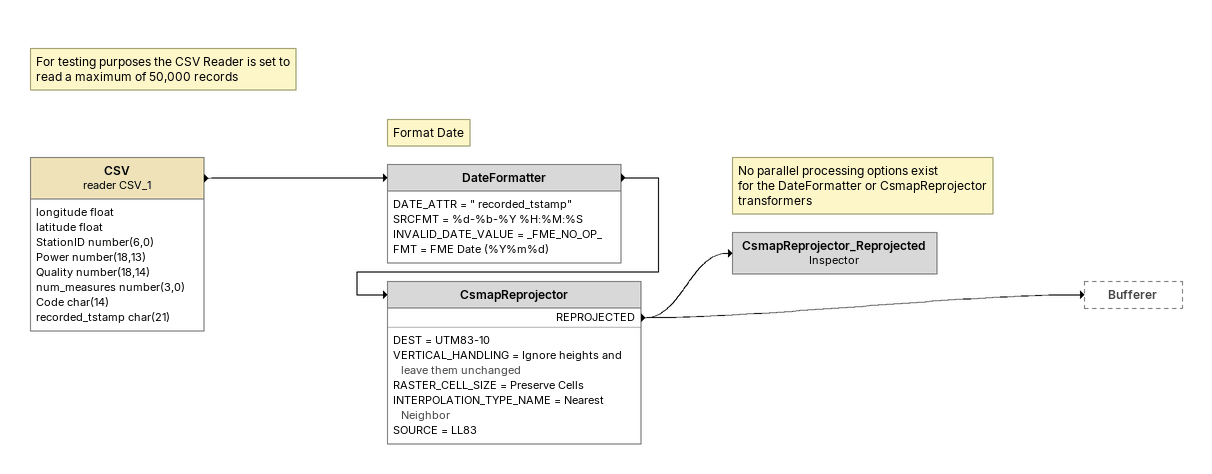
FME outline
Note: For testing purposes the CSV Reader is set to read a maximum of 50,000 records
CSV (reader CSV_1)
    attributes: longitude float, latitude float, StationID number(6,0), Power number(18,13), Quality number(18,14), num_measures number(3,0), Code char(14), recorded_tstamp char(21)
    -> DateFormatter
Note: Format Date
DateFormatter
    DATE_ATTR = " recorded_tstamp"
    SRCFMT = %d-%b-%Y %H:%M:%S
    INVALID_DATE_VALUE = _FME_NO_OP_
    FMT = FME Date (%Y%m%d)
    -> CsmapReprojector
CsmapReprojector
    DEST = UTM83-10
    VERTICAL_HANDLING = Ignore heights and leave them unchanged
    RASTER_CELL_SIZE = Preserve Cells
    INTERPOLATION_TYPE_NAME = Nearest Neighbor
    SOURCE = LL83
    REPROJECTED -> Bufferer
    REPROJECTED -> CsmapReprojector_Reprojected
Note: No parallel processing options exist / for the DateFormatter or CsmapReprojector transformers
CsmapReprojector_Reprojected: Inspector
